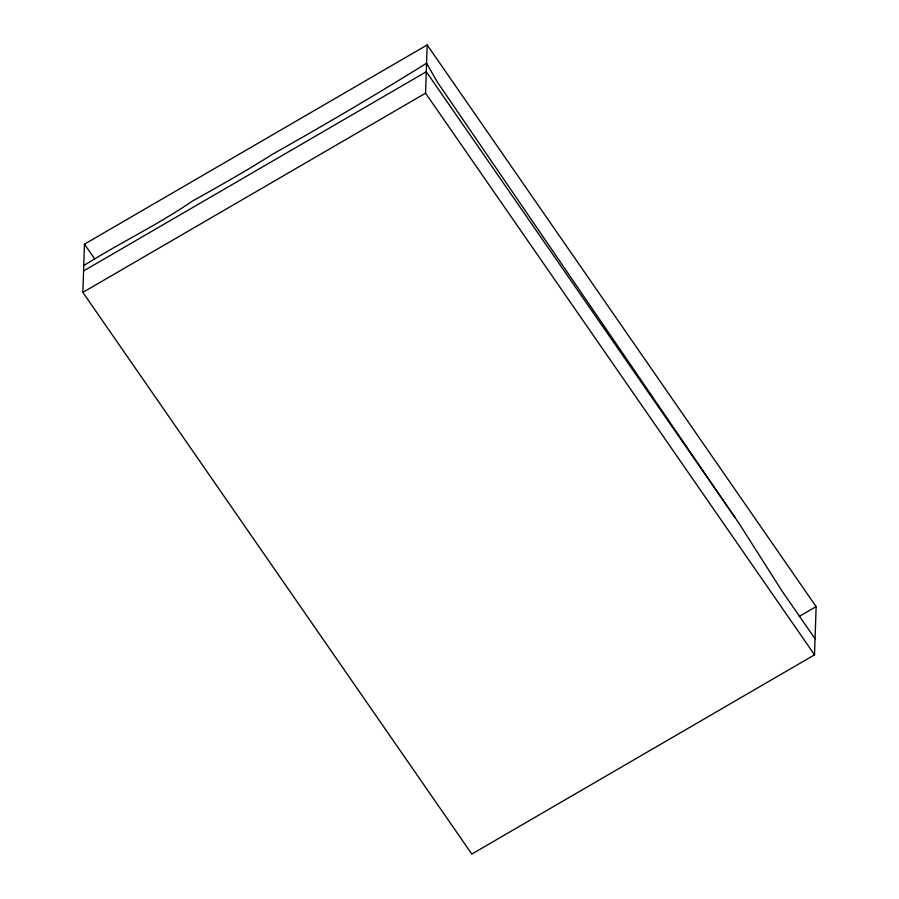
<?xml version="1.0" encoding="UTF-8"?>
<svg xmlns="http://www.w3.org/2000/svg" width="899" height="899" viewBox="0 0 899 899"><rect width="100%" height="100%" fill="white"/><g stroke="black" fill="none" stroke-linecap="round" stroke-linejoin="round"><path stroke-width="1.35" d="M82.865 292.377L84.472 244.157L427.182 44.95L816.135 606.623L814.528 654.843L471.818 854.05L82.865 292.377L425.575 93.181L427.182 44.95M83.764 265.587C119.353 243.135 157.606 224.975 192.33 201.151C219.255 186.014 246.292 170.979 272.307 154.358C324.359 125.062 375.872 94.788 426.576 63.245L437.363 82.112L735.292 517.959M83.585 270.947L426.295 71.74L738.888 523.151L782.332 591.508L815.067 638.773M799.177 616.467L816.135 606.623M425.575 93.181L814.528 654.843M84.472 244.157L94.856 259.148"/></g></svg>
